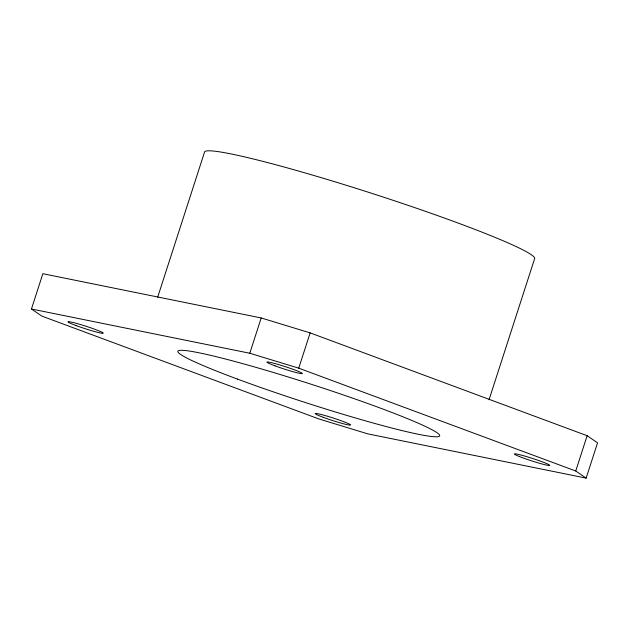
<?xml version="1.0" encoding="UTF-8"?>
<svg xmlns="http://www.w3.org/2000/svg" width="629" height="629" viewBox="0 0 629 629"><rect width="100%" height="100%" fill="white"/><g stroke="black" fill="none" stroke-linecap="round" stroke-linejoin="round"><path stroke-width="0.94" d="M31.45 308.996L42.851 273.709L261.2 317.959L310.144 332.883L587.14 435.716L597.55 442.832L586.149 478.119L367.8 433.868L318.856 418.945L41.86 316.112L31.45 308.996L249.799 353.246L298.744 368.169L575.739 471.003L586.149 478.119M157.667 297.226L204.645 151.77A173.478 12.1 17.9 0 1 377.329 195.139A173.478 12.1 17.9 0 1 534.532 258.936L489.055 399.729M249.799 353.246L261.2 317.959M298.744 368.169L310.144 332.883M575.739 471.003L587.14 435.716M237.518 379.114A137.547 9.592 17.9 0 0 439.537 436.086A137.547 9.592 17.9 0 0 249.343 365.48A137.547 9.592 17.9 0 0 237.518 379.114M323.282 417.341A18.587 1.297 17.9 0 0 350.581 425.039A18.587 1.297 17.9 0 0 324.886 415.502A18.587 1.297 17.9 0 0 323.282 417.341M519.428 456.552A18.587 1.297 17.9 0 0 549.062 465.476A18.587 1.297 17.9 0 0 527.519 456.882A18.587 1.297 17.9 0 0 519.428 456.552M75.967 325.523A18.587 1.297 17.9 0 0 103.266 333.228A18.587 1.297 17.9 0 0 77.564 323.683A18.587 1.297 17.9 0 0 75.967 325.523M275.054 365.874A18.587 1.297 17.9 0 0 302.352 373.571A18.587 1.297 17.9 0 0 276.65 364.026A18.587 1.297 17.9 0 0 275.054 365.874"/></g></svg>
